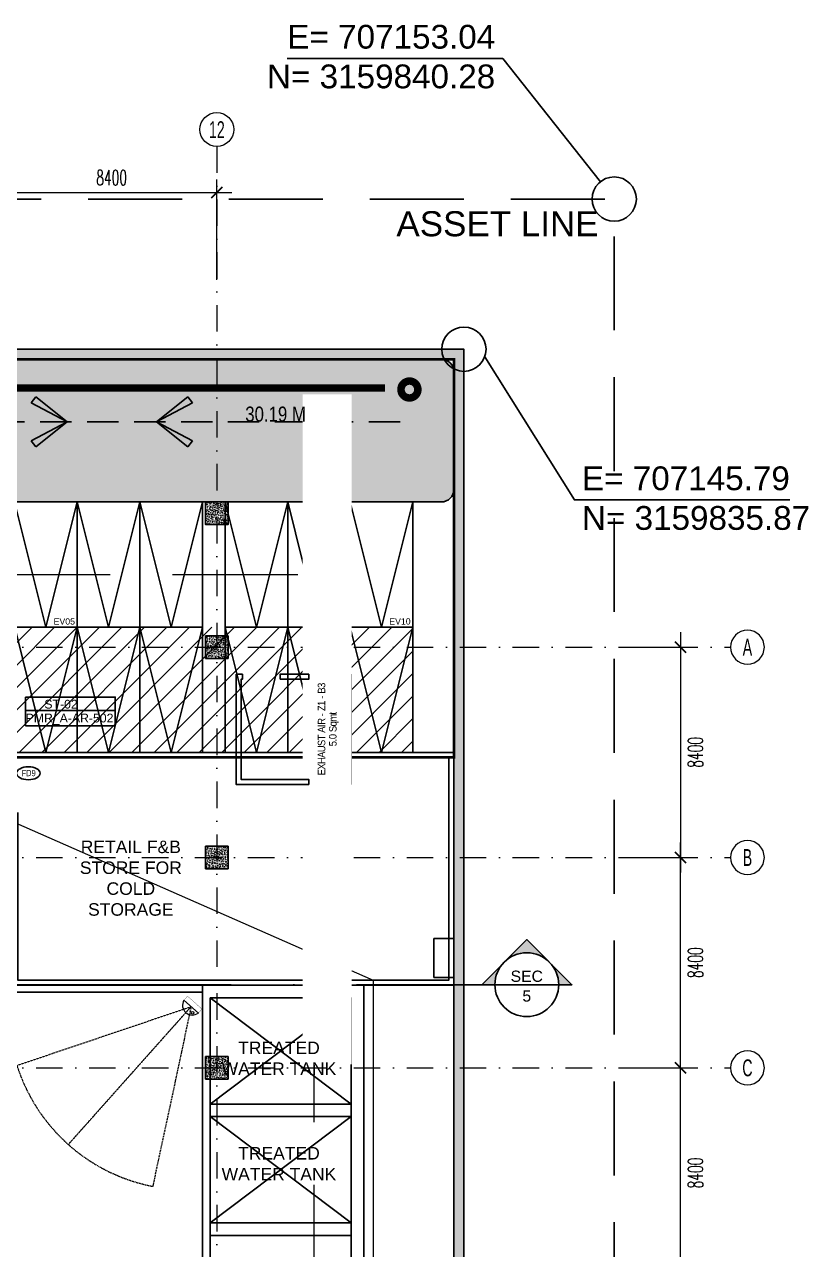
# Model space of a CAD drawing. Header units: millimetres. Extents: x 2509692 to 6766201, y 361130 to 898117.
# Drawn here: x 2620431 to 2651731, y 838738 to 887663 of the extents above; entities that cross this region are included whole.
import ezdxf
from ezdxf.enums import TextEntityAlignment as Align

# ---------------------------------------------------------------- set-up
doc = ezdxf.new("R2010")
doc.units = ezdxf.units.MM
doc.header["$LTSCALE"] = 100
for name, pattern in [('( Hidden )', [0.375, 0.25, -0.125]), ('001-S-DLA-ULT_BLK-FDN-01$0$DASHED2', [0.375, 0.25, -0.125]), ('01.MAIN DRAWING_NW$0$(X-REF)S12-200-HIDDEN', [0.375, 0.25, -0.125]), ('01.NW_MACHINES$0$DASHED', [0.75, 0.5, -0.25]), ('AUDIT_I_191030115539-19', [0]), ('DASHDOT', [1, 0.5, -0.25, 0, -0.25]), ('DD Cargo Road$0$X-DIAL-Phase 3A-Master Airfield Layout_South & ECT$0$DASHDOT2', [12.7, 6.35, -3.175, 0, -3.175]), ('HIDDEN', [0.375, 0.25, -0.125]), ('PAMIR A_GROUND FLOOR GRID$0$( Dashed )', [0.75, 0.5, -0.25]), ('PAMIR A_GROUND FLOOR GRID$0$ACAD_ISO05W100', [33, 24, -3, 0, -3, 0, -3]), ('PAMIR A_GROUND FLOOR GRID$0$CMP LANDSUBDIVISION$0$ACAD_ISO12W100', [21, 12, -3, 0, -3, 0, -3]), ('PAMIR A_GROUND FLOOR GRID$0$CMP LANDSUBDIVISION$0$DASHED2', [0.375, 0.25, -0.125]), ('PAMIR A_GROUND FLOOR GRID$0$DGN Style 4', [21.138408, 10.562602, -5.281301, 0.013203, -5.281301])]:
    doc.linetypes.add(name, pattern=pattern)
doc.layers.get('0').update_dxf_attribs({"color": 8})
doc.layers.get('Defpoints').update_dxf_attribs({"color": 8})
for name, color, linetype in [('4 wheeler jockey', 8, 'Continuous'), ('A-DRIVEWAY ARROWS', 8, 'AUDIT_I_191030115539-19'), ('A_COORDINATE POINTS', 8, 'Continuous'), ('A_Cross Reference', 8, 'Continuous'), ('A_CUTOUT', 8, 'Continuous'), ('A_EV', 8, 'AUDIT_I_191030115539-19'), ('A_RCC', 8, 'Continuous'), ('A_STAIRCASE DIM', 8, 'Continuous'), ('A_TEXT', 8, 'Continuous'), ('A_Travel length', 8, 'Continuous'), ('A_wall', 8, 'Continuous'), ('CAR', 8, 'Continuous'), ('D-TEXT', 8, 'Continuous'), ('DRIVEWAY', 8, 'HIDDEN'), ('DW-NO', 8, 'Continuous'), ('EV PARKING', 8, 'Continuous'), ('GLASS EDGE', 8, 'Continuous'), ('PAMIR A_GROUND FLOOR GRID$0$CMP LANDSUBDIVISION$0$MP-PROP-ASSET LINE', 8, 'PAMIR A_GROUND FLOOR GRID$0$CMP LANDSUBDIVISION$0$ACAD_ISO12W100'), ('PAMIR A_GROUND FLOOR GRID$0$Columns 8.4 x 8.4 MT. GRID', 8, 'Continuous'), ('SECTION LINES', 8, 'Continuous')]:
    doc.layers.add(name, color=color, linetype=linetype)
for name, color, linetype, lineweight in [('A-WALL', 8, 'Continuous', 30), ('AC-ZONING LINE', 8, 'Continuous', 15), ('CAMERA', 5, 'Continuous', 20), ('CAMERA RANGE', 2, '01.MAIN DRAWING_NW$0$(X-REF)S12-200-HIDDEN', 20), ('HACTH', 8, 'Continuous', 5), ('PAMIR A_GROUND FLOOR GRID$0$A_GRID 8.4 x 8.4 MT.', 8, 'PAMIR A_GROUND FLOOR GRID$0$DGN Style 4', 0), ('PAMIR A_GROUND FLOOR GRID$0$A_GRID DIMENSIONS', 8, 'Continuous', 0), ('PAMIR A_GROUND FLOOR GRID$0$A_GRID NUMBERING', 8, 'Continuous', 0), ('PAMIR A_GROUND FLOOR GRID$0$CMP LANDSUBDIVISION$0$MP-BASEMENT LIN', 8, 'PAMIR A_GROUND FLOOR GRID$0$ACAD_ISO05W100', 20)]:
    doc.layers.add(name, color=color, linetype=linetype, lineweight=lineweight)
doc.styles.add('300', font='GOTHIC.TTF', dxfattribs={"width": 0.8, "height": 600})
doc.styles.add('ARIAL', font='arial.ttf')
doc.styles.add('DIM_200', font='swissc.ttf', dxfattribs={"height": 400})
doc.styles.add('PAMIR A_GROUND FLOOR GRID$0$ASSET_03_GRID$0$F6', font='arial.ttf', dxfattribs={"width": 0.6})
doc.styles.add('PAMIR A_GROUND FLOOR GRID$0$ASSET_03_GRID$0$MISC', font='romans.shx', dxfattribs={"width": 0.6})
doc.styles.add('SIMPLEX', font='')
doc.styles.get("Standard").update_dxf_attribs({"font": 'arial.ttf'})
doc.styles.get('SIMPLEX').set_extended_font_data('Humanst521 BT')
doc.dimstyles.new('PAMIR A_GROUND FLOOR GRID$0$ASSET_03_GRID$0$TPCL-DIM-300', dxfattribs={"dimscale": 300, "dimtxt": 2.25, "dimasz": 1.5, "dimexe": 1.75, "dimexo": 1, "dimgap": 1, "dimtad": 2, "dimdec": 0, "dimzin": 0, "dimdsep": 46, "dimtxsty": 'PAMIR A_GROUND FLOOR GRID$0$ASSET_03_GRID$0$MISC', "dimblk": 'PAMIR A_GROUND FLOOR GRID$0$ASSET_03_GRID$0$_ArchTick', "dimcen": 1, "dimdle": 2, "dimclrd": 1, "dimclre": 1, "dimclrt": 7, "dimadec": 0, "dimazin": 0, "dimtfac": 1, "dimtdec": 0, "dimtofl": 0, "dimtmove": 0, "dimatfit": 3, "dimfxl": 1, "dimtolj": 1, "dimtzin": 0, "dimlwd": -1, "dimlwe": -1, "dimarcsym": 0})
pattern_1 = [(0, (-3035710.2255, -862793.3746), (0, 6.985), [5.08, -1.905]), (90, (-3035710.2255, -862793.3746), (-6.985, 4e-16), [5.08, -1.905])]

# ---------------------------------------------------------------- blocks, each defined once
blk = doc.blocks.new('ARROW')
at = {"layer": 'DRIVEWAY', "linetype": 'Continuous', "ltscale": 0.5}
h = blk.add_hatch(color=30, dxfattribs=at)
h.dxf.hatch_style = 1
h.paths.add_polyline_path([(0, 0), (-381, -720), (-500, -624)])
h = blk.add_hatch(color=30, dxfattribs=at)
h.dxf.hatch_style = 1
h.paths.add_polyline_path([(0, 0), (381, -720), (500, -624)])
at = {"layer": 'DRIVEWAY', "color": 30, "linetype": '001-S-DLA-ULT_BLK-FDN-01$0$DASHED2', "ltscale": 7500}
for points in [[(0, 0), (-500, -624), (-381, -720), (0, 0)], [(0, 0), (500, -624), (381, -720), (0, 0)]]:
    blk.add_lwpolyline(points, close=True, dxfattribs=at)
blk = doc.blocks.new('ghkhgk')
at = {"layer": 'A-DRIVEWAY ARROWS', "linetype": '( Hidden )', "lineweight": -2, "ltscale": 50}
blk.add_line((3635930, 1820468), (3559463, 1820468), dxfattribs=at)
at = {"layer": 'A-DRIVEWAY ARROWS', "linetype": '( Hidden )', "lineweight": -2, "ltscale": 2000}
for p, xscale, yscale, zscale, rotation in [((3622635, 1820468), -2, 2, 2, 270), ((3626200, 1820468), 2.000000000000016, 2.000000000000016, 2.000000000000016, 90)]:
    blk.add_blockref('ARROW', p, dxfattribs=dict(at, xscale=xscale, yscale=yscale, zscale=zscale, rotation=rotation))
blk = doc.blocks.new('qdfesw')
at = {"layer": '4 wheeler jockey', "linetype": 'ByBlock', "lineweight": -2, "ltscale": 0.5}
blk.add_lwpolyline([(2705606, 1306842), (2708106, 1306842), (2708106, 1311842), (2705606, 1311842)], close=True, dxfattribs=at)
blk.add_lwpolyline([(2705606, 1311842), (2706856, 1306842), (2708106, 1311842)], dxfattribs=at)
blk = doc.blocks.new('JOCKEY PARK')
at = {"layer": 'A_STAIRCASE DIM', "transparency": 33554687}
h = blk.add_hatch(dxfattribs=at)
h.set_pattern_fill('ANSI31', color=8, scale=200)
h.set_pattern_definition([(45, (1000500, -500), (-449.0128, 449.0128), [])])
h.paths.add_polyline_path([(3526745, 803042), (3531888, 803042), (3531888, 787065), (3526745, 787065)])
h.paths.add_polyline_path([(3526888, 786165), (3531888, 786165), (3531888, 776165), (3526888, 776165)])
h.paths.add_polyline_path([(3526888, 775165), (3531883, 775165), (3531883, 755865), (3526888, 755865)])
h.paths.add_polyline_path([(3526888, 741565), (3531888, 741565), (3531888, 730665), (3526888, 730665)])
h.paths.add_polyline_path([(3526888, 724765), (3531888, 724765), (3531888, 702965), (3526888, 702965)])
h.paths.add_polyline_path([(3526888, 697065), (3531888, 697065), (3531888, 692065), (3526888, 692065)])
h.paths.add_polyline_path([(3565488, 766765), (3570488, 766765), (3570488, 759265), (3565488, 759265)])
h.paths.add_polyline_path([(3594211, 766765), (3599211, 766765), (3599211, 759265), (3594211, 759265)])
h.paths.add_polyline_path([(3632688, 811365), (3637688, 811365), (3637688, 750865), (3632688, 750865)])
h.paths.add_polyline_path([(3603738, 707470), (3619638, 707470), (3619638, 702470), (3603738, 702470)])
h.paths.add_polyline_path([(3632688, 739065), (3637688, 739065), (3637688, 700465), (3632688, 700465)])
h.paths.add_polyline_path([(3578660, 799643), (3586160, 799643), (3586160, 794643), (3578660, 794643)])
h.paths.add_polyline_path([(3565260, 803043), (3570260, 803043), (3570260, 795543), (3565260, 795543)])
h.paths.add_polyline_path([(3615888, 820665), (3615888, 821075)])
h.paths.add_polyline_path([(3561860, 863093), (3577760, 863093), (3577760, 858093), (3561860, 858093)])
h.paths.add_polyline_path([(3589560, 863093), (3594560, 863093), (3594560, 858093), (3589560, 858093)])
h.paths.add_polyline_path([(3595460, 863093), (3602960, 863093), (3602960, 858093), (3595460, 858093)])
h.paths.add_polyline_path([(3620538, 863093), (3636438, 863093), (3636438, 858093), (3620538, 858093)])
at = {"layer": '4 wheeler jockey', "xscale": -1}
for p in [(6328644, -448748), (6331144, -448748), (6333644, -448748), (6337044, -448748), (6339544, -448748), (6342044, -448748)]:
    blk.add_blockref('qdfesw', p, dxfattribs=at)
blk = doc.blocks.new('*U20')
h = blk.add_hatch(color=256)
h.paths.add_polyline_path([(200, -200), (0, -400), (0, -283, 0.198912)])
h.paths.add_polyline_path([(400, 0), (200, -200, 0.414214), (200, 200)])
h.paths.add_polyline_path([(131, 269), (124, 254, 0.114349), (0, 283), (0, 400)])
h.paths.add_polyline_path([(200, 200, 0.082683), (124, 254), (131, 269)])
h = blk.add_hatch(color=256)
h.paths.add_polyline_path([(200, -200), (0, -400), (0, -283, 0.198912)])
h.paths.add_polyline_path([(400, 0), (200, -200, 0.414214), (200, 200)])
h.paths.add_polyline_path([(131, 269), (124, 254, 0.114349), (0, 283), (0, 400)])
h.paths.add_polyline_path([(200, 200, 0.082683), (124, 254), (131, 269)])
blk.add_line((0, -283), (0, 283))
blk.add_lwpolyline([(0, -283), (0, -400), (400, 0), (0, 400), (0, 283)])
blk.add_circle((0, 0), 283)
for tag, p in [('TAGNUMBER', (-100, 0)), ('ELE', (75, 0))]:
    blk.add_attdef(tag, text='', height=100, rotation=270).set_placement(p, align=Align.MIDDLE_CENTER)
blk = doc.blocks.new('A$C7f0d5cc6')
at = {"layer": 'SECTION LINES', "linetype": 'DASHDOT', "ltscale": 100}
blk.add_line((118839, -31378), (5450, -31378), dxfattribs=at)
at = {"layer": 'SECTION LINES', "linetype": '( Hidden )'}
ref = blk.add_blockref('*U20', (120639, -31378), dxfattribs=dict(at, xscale=-4.5, yscale=4.5, zscale=4.5, rotation=270))
ref.add_attrib('TAGNUMBER', '5', dxfattribs={"layer": '0', "height": 450}).set_placement((120639, -31828), align=Align.MIDDLE_CENTER)
ref.add_attrib('ELE', 'SEC', dxfattribs={"layer": '0', "height": 450}).set_placement((120639, -31041), align=Align.MIDDLE_CENTER)
blk = doc.blocks.new('BASEMENT LINE COORDINATE')
at = {"layer": 'A_COORDINATE POINTS'}
for points in [[(117583, 6692), (113680, 11617), (105079, 11617)], [(112961, -301), (116540, -6018), (125140, -6018)]]:
    blk.add_lwpolyline(points, dxfattribs=at)
for centre in [(118131, 6000), (112131, 0)]:
    blk.add_circle(centre, 883, dxfattribs=at)
at = {"layer": 'A_COORDINATE POINTS', "char_height": 950}
for s, insert, attachment_point in [('E= 707153.04\\PN= 3159840.28', (113379, 12956), 3), ('E= 707145.79\\PN= 3159835.87', (116841, -4679), 1)]:
    blk.add_mtext_dynamic_manual_height_columns(s, width=3080258.81, gutter_width=3717, heights=[0], dxfattribs=dict(at, insert=insert, attachment_point=attachment_point))
blk = doc.blocks.new('STAIRCASE TAG ATTRIBUTE')
at = {"layer": 'A_Cross Reference'}
blk.add_line((5351252, 576357), (5354829, 576357), dxfattribs=at)
blk.add_lwpolyline([(5351252, 576891), (5354829, 576891), (5354829, 575746), (5351252, 575746)], close=True, dxfattribs=at)
at = {"layer": 'A_wall'}
for tag, p in [('ST-', (5352379, 576432)), ('PMR_A-AR-', (5351308, 575878))]:
    blk.add_attdef(tag, p, '', height=350, dxfattribs=at)
blk = doc.blocks.new('staicases')
at = {"layer": 'A_wall'}
ref = blk.add_blockref('STAIRCASE TAG ATTRIBUTE', (344792, 197), dxfattribs=at)
ref.add_attrib('PMR_A-AR-', 'PMR_A-AR-502', (5696044, 576075), dxfattribs={"height": 350})
ref.add_attrib('ST-', 'ST-02', (5696791, 576629), dxfattribs={"height": 350})
blk = doc.blocks.new('PAMIR A_GROUND FLOOR GRID$0$ASSET LINE')
at = {"layer": 'PAMIR A_GROUND FLOOR GRID$0$CMP LANDSUBDIVISION$0$MP-BASEMENT LIN', "color": 3, "linetype": 'PAMIR A_GROUND FLOOR GRID$0$( Dashed )', "ltscale": 100, "flags": 128}
for points in [[(5601412, 408058), (5601412, 591058), (5713543, 591058), (5713543, 408058)], [(5607412, 414058), (5607412, 582058), (5707543, 582058), (5707543, 414058)]]:
    blk.add_lwpolyline(points, close=True, dxfattribs=at)
at = {"layer": 'PAMIR A_GROUND FLOOR GRID$0$CMP LANDSUBDIVISION$0$MP-PROP-ASSET LINE', "linetype": 'PAMIR A_GROUND FLOOR GRID$0$CMP LANDSUBDIVISION$0$DASHED2', "ltscale": 150, "flags": 128}
blk.add_lwpolyline([(5595412, 402058), (5595412, 597058), (5719543, 597058), (5719543, 402058)], close=True, dxfattribs=at)
blk = doc.blocks.new('PAMIR A_GROUND FLOOR GRID$0$ASSET_03_GRID$0$_ArchTick')
at = {"color": 0, "linetype": 'ByBlock', "const_width": 0.15}
blk.add_lwpolyline([(-0.5, -0.5), (0.5, 0.5)], dxfattribs=at)
blk = doc.blocks.new('*D59')
at = {"layer": 'Defpoints', "color": 0, "linetype": 'Continuous', "ltscale": 1500000.0, "transparency": 16777216}
for p in [(2628110, 880951), (2619710, 877641), (2628110, 877164)]:
    blk.add_point(p, dxfattribs=at)
at = {"layer": 'PAMIR A_GROUND FLOOR GRID$0$A_GRID DIMENSIONS', "color": 9, "linetype": 'Continuous', "ltscale": 1500000.0, "transparency": 16777216}
for p, q in [((2619710, 877941), (2619710, 881476)), ((2628110, 877464), (2628110, 881476)), ((2619110, 880951), (2628710, 880951))]:
    blk.add_line(p, q, dxfattribs=at)
at = {"layer": 'PAMIR A_GROUND FLOOR GRID$0$A_GRID DIMENSIONS', "color": 9, "linetype": 'Continuous', "ltscale": 1500000.0, "transparency": 16777216, "xscale": 450, "yscale": 450, "zscale": 450, "rotation": 180}
blk.add_blockref('PAMIR A_GROUND FLOOR GRID$0$ASSET_03_GRID$0$_ArchTick', (2619710, 880951), dxfattribs=at)
at = {"layer": 'PAMIR A_GROUND FLOOR GRID$0$A_GRID DIMENSIONS', "color": 9, "linetype": 'Continuous', "ltscale": 1500000.0, "transparency": 16777216, "xscale": 450, "yscale": 450, "zscale": 450}
blk.add_blockref('PAMIR A_GROUND FLOOR GRID$0$ASSET_03_GRID$0$_ArchTick', (2628110, 880951), dxfattribs=at)
at = {"layer": 'PAMIR A_GROUND FLOOR GRID$0$A_GRID DIMENSIONS', "color": 7, "linetype": 'Continuous', "ltscale": 1500000.0, "transparency": 16777216, "insert": (2623910, 881551), "char_height": 600, "attachment_point": 5, "style": 'PAMIR A_GROUND FLOOR GRID$0$ASSET_03_GRID$0$MISC'}
blk.add_mtext('\\A1;8400', dxfattribs=at)
blk = doc.blocks.new('PAMIR A_GROUND FLOOR GRID$0$ASSET_03_GRID$0$A')
blk.add_circle((0, 0), 4)
at = {"style": 'PAMIR A_GROUND FLOOR GRID$0$ASSET_03_GRID$0$F6', "width": 0.6}
blk.add_attdef('GRTAG', text='', height=4, dxfattribs=at).set_placement((0, 0), align=Align.MIDDLE)
blk = doc.blocks.new('*D75')
at = {"layer": 'Defpoints', "color": 0, "linetype": 'Continuous', "ltscale": 1500000.0, "transparency": 16777216}
for p in [(2644484, 862793), (2644484, 854393), (2646619, 854393)]:
    blk.add_point(p, dxfattribs=at)
at = {"layer": 'PAMIR A_GROUND FLOOR GRID$0$A_GRID DIMENSIONS', "color": 9, "linetype": 'Continuous', "ltscale": 1500000.0, "transparency": 16777216}
for p, q in [((2646619, 863393), (2646619, 853793)), ((2644784, 862793), (2647144, 862793)), ((2644784, 854393), (2647144, 854393))]:
    blk.add_line(p, q, dxfattribs=at)
at = {"layer": 'PAMIR A_GROUND FLOOR GRID$0$A_GRID DIMENSIONS', "color": 9, "linetype": 'Continuous', "ltscale": 1500000.0, "transparency": 16777216, "xscale": 450, "yscale": 450, "zscale": 450}
for p, rotation in [((2646619, 862793), 90), ((2646619, 854393), 270)]:
    blk.add_blockref('PAMIR A_GROUND FLOOR GRID$0$ASSET_03_GRID$0$_ArchTick', p, dxfattribs=dict(at, rotation=rotation))
at = {"layer": 'PAMIR A_GROUND FLOOR GRID$0$A_GRID DIMENSIONS', "color": 7, "linetype": 'Continuous', "ltscale": 1500000.0, "transparency": 16777216, "insert": (2647219, 858593), "char_height": 600, "attachment_point": 5, "rotation": 90, "style": 'PAMIR A_GROUND FLOOR GRID$0$ASSET_03_GRID$0$MISC'}
blk.add_mtext('\\A1;8400', dxfattribs=at)
blk = doc.blocks.new('*D90')
at = {"layer": 'Defpoints', "color": 0, "linetype": 'Continuous', "ltscale": 1500000.0, "transparency": 16777216}
for p in [(2644484, 854393), (2646619, 854393), (2644484, 845993)]:
    blk.add_point(p, dxfattribs=at)
at = {"layer": 'PAMIR A_GROUND FLOOR GRID$0$A_GRID DIMENSIONS', "color": 9, "linetype": 'Continuous', "ltscale": 1500000.0, "transparency": 16777216}
for p, q in [((2646619, 845393), (2646619, 854993)), ((2644784, 854393), (2647144, 854393)), ((2644784, 845993), (2647144, 845993))]:
    blk.add_line(p, q, dxfattribs=at)
at = {"layer": 'PAMIR A_GROUND FLOOR GRID$0$A_GRID DIMENSIONS', "color": 9, "linetype": 'Continuous', "ltscale": 1500000.0, "transparency": 16777216, "xscale": 450, "yscale": 450, "zscale": 450}
for p, rotation in [((2646619, 854393), 90), ((2646619, 845993), 270)]:
    blk.add_blockref('PAMIR A_GROUND FLOOR GRID$0$ASSET_03_GRID$0$_ArchTick', p, dxfattribs=dict(at, rotation=rotation))
at = {"layer": 'PAMIR A_GROUND FLOOR GRID$0$A_GRID DIMENSIONS', "color": 7, "linetype": 'Continuous', "ltscale": 1500000.0, "transparency": 16777216, "insert": (2647219, 850193), "char_height": 600, "attachment_point": 5, "rotation": 90, "style": 'PAMIR A_GROUND FLOOR GRID$0$ASSET_03_GRID$0$MISC'}
blk.add_mtext('\\A1;8400', dxfattribs=at)
blk = doc.blocks.new('*D93')
at = {"layer": 'Defpoints', "color": 0, "linetype": 'Continuous', "ltscale": 1500000.0, "transparency": 16777216}
for p in [(2644484, 845993), (2646619, 845993), (2644484, 837593)]:
    blk.add_point(p, dxfattribs=at)
at = {"layer": 'PAMIR A_GROUND FLOOR GRID$0$A_GRID DIMENSIONS', "color": 9, "linetype": 'Continuous', "ltscale": 1500000.0, "transparency": 16777216}
for p, q in [((2646619, 836993), (2646619, 846593)), ((2644784, 845993), (2647144, 845993)), ((2644784, 837593), (2647144, 837593))]:
    blk.add_line(p, q, dxfattribs=at)
at = {"layer": 'PAMIR A_GROUND FLOOR GRID$0$A_GRID DIMENSIONS', "color": 9, "linetype": 'Continuous', "ltscale": 1500000.0, "transparency": 16777216, "xscale": 450, "yscale": 450, "zscale": 450}
for p, rotation in [((2646619, 845993), 90), ((2646619, 837593), 270)]:
    blk.add_blockref('PAMIR A_GROUND FLOOR GRID$0$ASSET_03_GRID$0$_ArchTick', p, dxfattribs=dict(at, rotation=rotation))
at = {"layer": 'PAMIR A_GROUND FLOOR GRID$0$A_GRID DIMENSIONS', "color": 7, "linetype": 'Continuous', "ltscale": 1500000.0, "transparency": 16777216, "insert": (2647219, 841793), "char_height": 600, "attachment_point": 5, "rotation": 90, "style": 'PAMIR A_GROUND FLOOR GRID$0$ASSET_03_GRID$0$MISC'}
blk.add_mtext('\\A1;8400', dxfattribs=at)
blk = doc.blocks.new('PAMIR A_GROUND FLOOR GRID$0$gfhjd')
at = {"layer": 'PAMIR A_GROUND FLOOR GRID$0$Columns 8.4 x 8.4 MT. GRID', "transparency": 33554505}
h = blk.add_hatch(dxfattribs=at)
h.set_pattern_fill('AR-CONC', color=8, scale=0.5)
h.set_pattern_definition([(50, (2668641.195, 1117441.09), (91.092334, -7.969543), [9.525, -104.775]), (355, (2668641.2, 1117441.09), (-17.62171, 95.52842), [7.62, -83.82029]), (100.451445, (2668648.79, 1117440.43), (73.470624, 87.558876), [8.095004, -89.04512]), (46.1842, (2668641.2, 1117466.49), (135.53952, -21.02116), [14.2875, -157.1625]), (96.63556, (2668652.49, 1117464.74), (118.70207, 123.71306), [12.14251, -133.5678]), (351.18415, (2668641.2, 1117466.49), (118.70207, 123.71306), [11.42998, -125.72987]), (21, (2668653.895, 1117460.14), (75.807196, -51.1326), [9.525, -104.775]), (326, (2668653.9, 1117460.14), (30.901014, 92.09398), [7.62, -83.82]), (71.451445, (2668660.21, 1117455.88), (106.70821, 40.961384), [8.095004, -89.04497]), (37.5, (2668641.195, 1117441.09), (1.544302, 42.2775194), [0, -82.804, 0, -85.09, 0, -84.1375]), (7.5, (2668641.195, 1117441.09), (33.409831, 50.090287), [0, -48.514, 0, -80.899, 0, -32.0675]), (327.5, (2668612.874, 1117441.09), (67.795298, -2.864372), [0, -31.75, 0, -99.06, 0, -131.445]), (317.5, (2668600.174, 1117441.09), (74.06459, 12.713246), [0, -41.275, 0, -65.786, 0, -93.345])])
h.paths.add_polyline_path([(2555360, 1057637), (2556260, 1057637), (2556260, 1056737), (2555361, 1056737)])
at = {"layer": 'PAMIR A_GROUND FLOOR GRID$0$Columns 8.4 x 8.4 MT. GRID', "lineweight": 30}
blk.add_lwpolyline([(2555361, 1057637), (2556260, 1057637), (2556260, 1056737), (2555361, 1056737)], close=True, dxfattribs=at)
blk = doc.blocks.new('A$C8c9960d7')
at = {"layer": 'PAMIR A_GROUND FLOOR GRID$0$Columns 8.4 x 8.4 MT. GRID'}
for p in [(72300, -189044), (72300, -194394), (72300, -202794), (72300, -211194)]:
    blk.add_blockref('PAMIR A_GROUND FLOOR GRID$0$gfhjd', p, dxfattribs=at)
blk = doc.blocks.new('A$C3d7926b2')
for points in [[(-16138, -31898), (-10500, -36147)], [(-16138, -36147), (-10500, -31898)], [(-10500, -36647), (-16138, -40895)], [(-16138, -36647), (-10500, -40895)]]:
    blk.add_lwpolyline(points)
at = {"layer": 'A-WALL'}
for points in [[(-16438, -31396), (-10000, -31396), (-10000, -59804), (-20900, -59804), (-20900, -57075), (-15787, -57075), (-15787, -52675), (-20892, -52675), (-20873, -46367), (-16438, -46367)], [(-16138, -31898), (-10500, -31898), (-10500, -59304), (-20600, -59304), (-20600, -57575), (-15487, -57575), (-15487, -52375), (-20379, -52375), (-20361, -46667), (-16138, -46667)], [(-16138, -36647), (-10500, -36647), (-10500, -36147), (-16138, -36147)], [(-16138, -41395), (-10500, -41395), (-10500, -40895), (-16138, -40895)]]:
    blk.add_lwpolyline(points, close=True, dxfattribs=at)
at = {"layer": 'A_TEXT', "char_height": 500, "attachment_point": 9, "style": 'ARIAL'}
for insert in [(-10660, -34985, 0), (-10660, -39194, 0)]:
    blk.add_mtext_dynamic_manual_height_columns('\\pxqc;TREATED WATER TANK ', width=5452.52, gutter_width=500, heights=[2499], dxfattribs=dict(at, insert=insert))
blk = doc.blocks.new('A$Ccc3cb5a9')
blk.add_blockref('A$C3d7926b2', (2643976, 880693))
blk = doc.blocks.new('TAG_200')
at = {"layer": 'D-TEXT'}
blk.add_ellipse((-45, 350), major_axis=(-756, 0), ratio=0.550599, dxfattribs=at)
at = {"layer": 'D-TEXT', "style": 'DIM_200'}
blk.add_attdef('DW', text='', height=400, dxfattribs=at).set_placement((433, 366), align=Align.MIDDLE_CENTER)
blk = doc.blocks.new('SEG')
at = {"layer": 'DRIVEWAY', "linetype": 'Continuous'}
for p, q in [((3053461, 874293), (3137076, 874293)), ((3137576, 873793), (3137576, 869093)), ((3137076, 868593), (3110861, 868593))]:
    blk.add_line(p, q, dxfattribs=at)
for centre, start, end in [((3137076, 873793), 0, 90), ((3137076, 869093), 270, 0)]:
    blk.add_arc(centre, 500, start, end, dxfattribs=at)
blk = doc.blocks.new('A$C29A2079D')
at = {"layer": 'HACTH', "true_color": 0xf7f2ee, "transparency": 33554602}
h = blk.add_hatch(dxfattribs=at)
h.set_pattern_fill('ANGLE')
h.set_pattern_definition(pattern_1)
edge = h.paths.add_edge_path()
edge.add_line((74678, -8850), (75151, -8850))
edge.add_line((75151, -8850), (75151, 5800))
edge.add_line((75151, 5800), (101366, 5800))
edge.add_arc((101366, 6300), 500, 270, 360)
edge.add_line((101866, 6300), (101866, 11000))
edge.add_arc((101366, 11000), 500, 0, 90)
edge.add_line((101366, 11500), (17750, 11500))
edge.add_arc((17750, 11000), 500, 90, 180)
edge.add_line((17250, 11000), (17250, -8850))
edge.add_line((17250, -8850), (14228, -8850))
edge.add_arc((14228, -9350), 500, 89.9998, 180)
edge.add_line((13728, -9350), (13728, -15850))
edge.add_arc((14228, -15850), 500, 180, 270)
edge.add_line((14228, -16350), (17478, -16350))
edge.add_line((17478, -16350), (17478, -50929))
edge.add_line((17478, -50929), (7978, -50929))
edge.add_arc((7978, -50429), 500, 180, 270, ccw=False)
edge.add_line((7478, -50429), (7478, -42325))
edge.add_arc((6978, -42325), 500, 0, 90.0003)
edge.add_line((6978, -41825), (3586, -41825))
edge.add_arc((3586, -42325), 500, 90.0003, 180.0017)
edge.add_line((3086, -42325), (3086, -59251))
edge.add_line((3086, -59251), (1175, -59251))
edge.add_arc((1175, -59751), 500, 90.0125, 179.9888)
edge.add_line((675, -59751), (667, -103029))
edge.add_spline(control_points=[(667, -103029), (702, -103334), (770, -103917), (1633, -104788), (2901, -104986), (3058, -105753), (3088, -105901)], knot_values=[0, 0, 0, 0, 894.923904, 1708.274926, 3539.028112, 3976.033279, 3976.033279, 3976.033279, 3976.033279], degree=3, periodic=0)
edge.add_line((3088, -105901), (3084, -120205))
edge.add_spline(control_points=[(3084, -119850), (3085, -120025), (3090, -120889), (1674, -121331), (753, -122299), (701, -122943), (677, -123229)], knot_values=[0, 0, 0, 0, 503.03039, 2487.793322, 3539.319114, 4374.600504, 4374.600504, 4374.600504, 4374.600504], degree=3, periodic=0)
edge.add_line((677, -123229), (677, -170200))
edge.add_arc((1177, -170200), 500, 180, 270)
edge.add_line((1177, -170700), (7478, -170700))
edge.add_line((7478, -170700), (90978, -170700))
edge.add_arc((90978, -170200), 500, 270, 360.0004)
edge.add_line((91478, -170200), (91477, -121044))
edge.add_line((91477, -121044), (84677, -121044))
edge.add_line((84677, -121044), (84677, -137450))
edge.add_line((84677, -137450), (74678, -137450))
edge.add_line((74678, -137450), (74678, -111850))
edge.add_arc((75178, -111850), 500, 90, 180, ccw=False)
edge.add_line((75178, -111350), (91478, -111350))
edge.add_line((91478, -111350), (91477, -50850))
edge.add_line((91477, -50850), (75178, -50850))
edge.add_arc((75178, -50350), 500, 180, 270, ccw=False)
edge.add_line((74678, -50350), (74678, -8850))
h.paths.add_polyline_path([(24751, -22800, -0.414213), (25251, -22300), (67150, -22300, -0.414214), (67650, -22800), (67650, -50850), (24751, -50850)], flags=16)
h.paths.add_polyline_path([(16978, -58350, -0.414214), (17478, -58850), (17478, -103350, -0.414213), (16978, -103850), (7978, -103850, -0.414214), (7478, -103350), (7478, -58850, -0.414214), (7978, -58350)], flags=16)
h.paths.add_polyline_path([(24550, -57648), (67378, -57648, -0.414214), (67878, -58148), (67878, -67650), (51077, -67650), (51077, -95450), (41077, -95450), (41077, -67650), (24050, -67650), (24050, -58148, -0.414213)], flags=16)
h.paths.add_polyline_path([(24278, -75150), (34278, -75150), (34278, -100850), (57877, -100850), (57877, -75150), (67878, -75150), (67878, -103850, -0.414214), (65878, -105850), (26278, -105850, -0.414214), (24278, -103850)], flags=16)
h.paths.add_polyline_path([(24751, -17250), (24751, -16350), (25178, -16350), (25178, -8850), (24751, -8850), (24751, 5800), (67650, 5800), (67650, -17250)], flags=16)
h.paths.add_polyline_path([(74677, -58850, -0.414214), (75177, -58350), (84677, -58350), (84678, -103850), (75177, -103850, -0.414214), (74677, -103350)], flags=16)
h.paths.add_polyline_path([(17477, -111850), (17477, -164729, -0.414214), (16977, -165229), (7977, -165229, -0.414214), (7477, -164729), (7477, -111350), (16977, -111350, -0.414214)], flags=16)
h.paths.add_polyline_path([(67878, -111350), (67878, -119829), (67650, -119829), (67650, -139400, -0.414214), (67150, -139900), (25251, -139900, -0.414214), (24751, -139400), (24751, -111350)], flags=16)
h.paths.add_polyline_path([(84450, -144950), (84450, -164323, -0.414213), (83950, -164823), (67528, -164823), (67528, -164550), (41474, -164550), (41474, -164979), (24627, -164979), (24628, -153350), (25178, -153350), (25178, -145850), (24751, -145850), (24751, -144950)], flags=16)
at = {"layer": 'DRIVEWAY'}
blk.add_blockref('SEG', (-3035711, -862793), dxfattribs=at)
blk = doc.blocks.new('car 2500x500')
at = {"layer": 'CAR', "color": 0, "ltscale": 0.5}
blk.add_lwpolyline([(0, 0), (2500, 0), (2500, 5000), (0, 5000)], close=True, dxfattribs=at)
blk.add_lwpolyline([(0, 5000), (1250, 0), (2500, 5000)], dxfattribs=at)
blk = doc.blocks.new('A$C327A4368')
at = {"layer": 'CAR', "color": 156, "true_color": 0x003b75}
for p in [(75927, 76400), (78427, 76400), (80927, 76400), (84327, 76400), (86827, 76400), (89327, 76400)]:
    blk.add_blockref('car 2500x500', p, dxfattribs=at)
at = {"layer": 'A_EV', "ltscale": 0.5, "char_height": 250, "width": 2734, "attachment_point": 1, "style": 'SIMPLEX'}
for s, insert in [('{\\fArial|b0|i0|c0|p34;EV05}', (77482, 76755)), ('{\\fArial|b0|i0|c0|p34;EV10}', (90882, 76755))]:
    blk.add_mtext(s, dxfattribs=dict(at, insert=insert))
blk = doc.blocks.new('A$C72A00BA6')
at = {"layer": 'HACTH', "true_color": 0xf7f2ee, "transparency": 33554602}
h = blk.add_hatch(dxfattribs=at)
h.set_pattern_fill('ANGLE')
h.set_pattern_definition(pattern_1)
edge = h.paths.add_edge_path()
edge.add_line((74678, -8850), (75151, -8850))
edge.add_line((75151, -8850), (75151, 5800))
edge.add_line((75151, 5800), (101366, 5800))
edge.add_arc((101366, 6300), 500, 270, 360)
edge.add_line((101866, 6300), (101866, 11000))
edge.add_arc((101366, 11000), 500, 0, 90)
edge.add_line((101366, 11500), (17750, 11500))
edge.add_arc((17750, 11000), 500, 90, 180)
edge.add_line((17250, 11000), (17250, -8850))
edge.add_line((17250, -8850), (14228, -8850))
edge.add_arc((14228, -9350), 500, 89.9998, 180)
edge.add_line((13728, -9350), (13728, -15850))
edge.add_arc((14228, -15850), 500, 180, 270)
edge.add_line((14228, -16350), (17478, -16350))
edge.add_line((17478, -16350), (17478, -50929))
edge.add_line((17478, -50929), (7978, -50929))
edge.add_arc((7978, -50429), 500, 180, 270, ccw=False)
edge.add_line((7478, -50429), (7478, -42325))
edge.add_arc((6978, -42325), 500, 0, 90.0003)
edge.add_line((6978, -41825), (3586, -41825))
edge.add_arc((3586, -42325), 500, 90.0003, 180.0017)
edge.add_line((3086, -42325), (3086, -59251))
edge.add_line((3086, -59251), (1175, -59251))
edge.add_arc((1175, -59751), 500, 90.0125, 179.9888)
edge.add_line((675, -59751), (667, -103029))
edge.add_spline(control_points=[(667, -103029), (702, -103334), (770, -103917), (1633, -104788), (2901, -104986), (3058, -105753), (3088, -105901)], knot_values=[0, 0, 0, 0, 894.923904, 1708.274926, 3539.028112, 3976.033279, 3976.033279, 3976.033279, 3976.033279], degree=3, periodic=0)
edge.add_line((3088, -105901), (3084, -120205))
edge.add_spline(control_points=[(3084, -119850), (3085, -120025), (3090, -120889), (1674, -121331), (753, -122299), (701, -122943), (677, -123229)], knot_values=[0, 0, 0, 0, 503.03039, 2487.793322, 3539.319114, 4374.600504, 4374.600504, 4374.600504, 4374.600504], degree=3, periodic=0)
edge.add_line((677, -123229), (677, -170200))
edge.add_arc((1177, -170200), 500, 180, 270)
edge.add_line((1177, -170700), (7478, -170700))
edge.add_line((7478, -170700), (90978, -170700))
edge.add_arc((90978, -170200), 500, 270, 360.0004)
edge.add_line((91478, -170200), (91477, -121044))
edge.add_line((91477, -121044), (84677, -121044))
edge.add_line((84677, -121044), (84677, -137450))
edge.add_line((84677, -137450), (74678, -137450))
edge.add_line((74678, -137450), (74678, -111850))
edge.add_arc((75178, -111850), 500, 90, 180, ccw=False)
edge.add_line((75178, -111350), (91478, -111350))
edge.add_line((91478, -111350), (91477, -50850))
edge.add_line((91477, -50850), (75178, -50850))
edge.add_arc((75178, -50350), 500, 180, 270, ccw=False)
edge.add_line((74678, -50350), (74678, -8850))
h.paths.add_polyline_path([(24751, -22800, -0.414213), (25251, -22300), (67150, -22300, -0.414214), (67650, -22800), (67650, -50850), (24751, -50850)], flags=16)
h.paths.add_polyline_path([(16978, -58350, -0.414214), (17478, -58850), (17478, -103350, -0.414213), (16978, -103850), (7978, -103850, -0.414214), (7478, -103350), (7478, -58850, -0.414214), (7978, -58350)], flags=16)
h.paths.add_polyline_path([(24550, -57648), (67378, -57648, -0.414214), (67878, -58148), (67878, -67650), (51077, -67650), (51077, -95450), (41077, -95450), (41077, -67650), (24050, -67650), (24050, -58148, -0.414213)], flags=16)
h.paths.add_polyline_path([(24278, -75150), (34278, -75150), (34278, -100850), (57877, -100850), (57877, -75150), (67878, -75150), (67878, -103850, -0.414214), (65878, -105850), (26278, -105850, -0.414214), (24278, -103850)], flags=16)
h.paths.add_polyline_path([(24751, -17250), (24751, -16350), (25178, -16350), (25178, -8850), (24751, -8850), (24751, 5800), (67650, 5800), (67650, -17250)], flags=16)
h.paths.add_polyline_path([(74677, -58850, -0.414214), (75177, -58350), (84677, -58350), (84678, -103850), (75177, -103850, -0.414214), (74677, -103350)], flags=16)
h.paths.add_polyline_path([(17477, -111850), (17477, -164729, -0.414214), (16977, -165229), (7977, -165229, -0.414214), (7477, -164729), (7477, -111350), (16977, -111350, -0.414214)], flags=16)
h.paths.add_polyline_path([(67878, -111350), (67878, -119829), (67650, -119829), (67650, -139400, -0.414214), (67150, -139900), (25251, -139900, -0.414214), (24751, -139400), (24751, -111350)], flags=16)
h.paths.add_polyline_path([(84450, -144950), (84450, -164323, -0.414213), (83950, -164823), (67528, -164823), (67528, -164550), (41474, -164550), (41474, -164979), (24627, -164979), (24628, -153350), (25178, -153350), (25178, -145850), (24751, -145850), (24751, -144950)], flags=16)
at = {"layer": 'DRIVEWAY'}
blk.add_blockref('SEG', (-3035711, -862793), dxfattribs=at)
blk = doc.blocks.new('CUTOUTS CEILING')
at = {"layer": 'A_CUTOUT'}
for p, q in [((2403276, 861513), (2401976, 857513)), ((2401976, 861513), (2403276, 857513))]:
    blk.add_line(p, q, dxfattribs=at)
for points in [[(2403476, 857313), (2403476, 861713), (2401776, 861713), (2401776, 857313)], [(2406776, 851158), (2406776, 849608), (2407576, 849608), (2407576, 851158)]]:
    blk.add_lwpolyline(points, close=True, dxfattribs=at)
at = {"layer": 'A_CUTOUT', "const_width": 25}
blk.add_lwpolyline([(2403276, 857513), (2403276, 861513), (2401976, 861513), (2401976, 857513)], close=True, dxfattribs=at)
at = {"layer": 'A_CUTOUT', "transparency": 33554687, "insert": (2403430, 846289, -2), "char_height": 300, "width": 26453.17, "attachment_point": 7, "rotation": 90, "line_spacing_factor": 0.9, "style": 'ARIAL', "bg_fill": 2}
blk.add_mtext('{\\T0.9;   \\P\\pxqc;\\W0.9;EXHAUST AIR - Z1 - B3\\P5.0 Sqmt\\P\\pq*;\\W1; }', dxfattribs=at)
blk = doc.blocks.new('FAN ROOMS')
at = {"layer": 'A-WALL'}
for points in [[(2398876, 861713), (2399132, 861713), (2399132, 861513), (2399076, 861513), (2399076, 857513), (2401776, 857513), (2401776, 857313), (2398876, 857313)], [(2400632, 861513), (2400632, 861713), (2401776, 861713), (2401776, 861513)]]:
    blk.add_lwpolyline(points, close=True, dxfattribs=at)
blk = doc.blocks.new('dome')
at = {"layer": 'CAMERA'}
blk.add_line((1286, 2299), (1286, -2299), dxfattribs=at)
blk.add_line((1286, 2299), (1286, -2299), dxfattribs=at)
at = {"layer": 'CAMERA', "const_width": 61.2}
blk.add_lwpolyline([(0, 2299), (1286, 2299), (1286, -2299), (0, -2299)], close=True, dxfattribs=at)
blk.add_lwpolyline([(0, 2299), (1286, 2299), (1286, -2299), (0, -2299)], close=True, dxfattribs=at)
at = {"layer": 'CAMERA', "ltscale": 100, "const_width": 61.2}
blk.add_lwpolyline([(1286, 2299, -0.8268059), (1286, -2299)], format="xyb", dxfattribs=at)
at = {"layer": 'CAMERA'}
blk.add_circle((2174, 1239), 308, dxfattribs=at)
blk.add_circle((2174, 1239), 308, dxfattribs=at)
blk.add_arc((846, 0), 2341, 280.83171, 79.16829, dxfattribs=at)
blk.add_arc((846, 0), 2341, 280.83171, 79.16829, dxfattribs=at)
at = {"layer": 'CAMERA RANGE'}
blk.add_line((1281, -3), (45184, -3), dxfattribs=at)
at = {"layer": 'CAMERA RANGE', "linetype": '01.NW_MACHINES$0$DASHED', "ltscale": 5}
blk.add_lwpolyline([(1281, -3), (39261, 21604, -0.274115), (39261, -21610)], format="xyb", close=True, dxfattribs=at)
blk = doc.blocks.new('PAMIR A_GROUND FLOOR GRID')
at = {"layer": 'PAMIR A_GROUND FLOOR GRID$0$A_GRID 8.4 x 8.4 MT.'}
for p, q in [((2628110.2, 882793.4), (2628110.2, 680593.4)), ((2515201.8, 862793.4), (2648618.7, 862793.4)), ((2515201.8, 854393.4), (2648618.7, 854393.4)), ((2515201.8, 845993.4), (2648618.7, 845993.4))]:
    blk.add_line(p, q, dxfattribs=at)
at = {"layer": 'PAMIR A_GROUND FLOOR GRID$0$A_GRID NUMBERING', "xscale": 168.749999999924, "yscale": 168.749999999924, "zscale": 168.749999999924}
blk.add_blockref('PAMIR A_GROUND FLOOR GRID$0$ASSET_03_GRID$0$A', (2628110.2, 883468.4), dxfattribs=at).add_auto_attribs({'GRTAG': '12'})
at = {"layer": 'PAMIR A_GROUND FLOOR GRID$0$A_GRID NUMBERING'}
ref = blk.add_blockref('PAMIR A_GROUND FLOOR GRID$0$ASSET_03_GRID$0$A', (2649293.7, 862793.4), dxfattribs=dict(at, xscale=-168.749999999924, yscale=168.749999999924, zscale=168.749999999924))
ref.add_attrib('GRTAG', 'A', dxfattribs={"layer": '0', "height": 675, "style": 'PAMIR A_GROUND FLOOR GRID$0$ASSET_03_GRID$0$F6', "width": 0.6}).set_placement((2649293.7, 862793.4), align=Align.MIDDLE)
ref = blk.add_blockref('PAMIR A_GROUND FLOOR GRID$0$ASSET_03_GRID$0$A', (2649293.7, 854393.4), dxfattribs=dict(at, xscale=-168.749999999924, yscale=168.749999999924, zscale=168.749999999924))
ref.add_attrib('GRTAG', 'B', dxfattribs={"layer": '0', "height": 675, "style": 'PAMIR A_GROUND FLOOR GRID$0$ASSET_03_GRID$0$F6', "width": 0.6}).set_placement((2649293.7, 854393.4), align=Align.MIDDLE)
ref = blk.add_blockref('PAMIR A_GROUND FLOOR GRID$0$ASSET_03_GRID$0$A', (2649293.7, 845993.4), dxfattribs=dict(at, xscale=-168.749999999924, yscale=168.749999999924, zscale=168.749999999924))
ref.add_attrib('GRTAG', 'C', dxfattribs={"layer": '0', "height": 675, "style": 'PAMIR A_GROUND FLOOR GRID$0$ASSET_03_GRID$0$F6', "width": 0.6}).set_placement((2649293.7, 845993.4), align=Align.MIDDLE)
at = {"layer": 'PAMIR A_GROUND FLOOR GRID$0$A_GRID DIMENSIONS', "linetype": 'Continuous', "ltscale": 1500000.0}
dim = blk.add_linear_dim(base=(2628110.2, 880951.4), p1=(2619710.2, 877641.1), p2=(2628110.2, 877163.8), dimstyle='PAMIR A_GROUND FLOOR GRID$0$ASSET_03_GRID$0$TPCL-DIM-300', override={"dimtxt": 2, "dimclrd": 9, "dimclre": 9}, dxfattribs=at)
dim.commit()
dim.dimension.update_dxf_attribs({"geometry": '*D59', "text_midpoint": (2623910.2, 881551.4)})
for base, p1, p2, angle, picture, middle in [((2646618.6, 854393.4), (2644483.5, 862793.4), (2644483.5, 854393.4), 90, '*D75', (2647218.6, 858593.4)), ((2646618.6, 854393.4), (2644483.5, 845993.4), (2644483.5, 854393.4), 270, '*D90', (2647218.6, 850193.4)), ((2646618.6, 845993.4), (2644483.5, 837593.4), (2644483.5, 845993.4), 270, '*D93', (2647218.6, 841793.4))]:
    dim = blk.add_linear_dim(base=base, p1=p1, p2=p2, angle=angle, dimstyle='PAMIR A_GROUND FLOOR GRID$0$ASSET_03_GRID$0$TPCL-DIM-300', override={"dimtxt": 2, "dimclrd": 9, "dimclre": 9}, dxfattribs=at)
    dim.commit()
    dim.dimension.update_dxf_attribs({"geometry": picture, "text_midpoint": middle})
blk = doc.blocks.new('A$C5d815a77')
at = {"layer": 'PAMIR A_GROUND FLOOR GRID$0$A_GRID 8.4 x 8.4 MT.'}
blk.add_blockref('PAMIR A_GROUND FLOOR GRID', (0, 0), dxfattribs=at)

msp = doc.modelspace()

# ---------------------------------------------------------------- hatches: boundary and pattern name
at = {"transparency": 33554687}
h = msp.add_hatch(color=9, dxfattribs=at)
h.dxf.hatch_style = 1
h.paths.add_polyline_path([(2526244.6246, 874293.3746), (2637575.8264, 874293.3746), (2637575.8264, 692093.3746), (2526244.6246, 692093.3746)], flags=16)
h.paths.add_polyline_path([(2525844.6246, 874693.3746), (2637975.8264, 874693.3746), (2637975.8264, 691693.3746), (2525844.6246, 691693.3746)])

# ---------------------------------------------------------------- linework, layer by layer
at = {"layer": 'A-WALL'}
for points in [[(2619960.2256, 858393.3746), (2619960.2256, 858593.3746), (2637575.8264, 858593.3746), (2637575.8262, 849297.6743), (2619960.2254, 849297.6743), (2619960.2256, 856193.3746)], [(2620160.2256, 858393.3746), (2637375.8264, 858393.3746), (2637375.8264, 849497.6187), (2620160.2256, 849497.6187), (2620160.2256, 856193.3746)]]:
    msp.add_lwpolyline(points, dxfattribs=at)
msp.add_lwpolyline([(2627537.9455, 849015.3206), (2627537.9455, 849315.3206), (2616887.9218, 849312.8799), (2616887.9218, 849012.8799)], close=True, dxfattribs=at)
at = {"layer": 'A_RCC'}
for points in [[(2525844.6246, 874693.3746), (2637975.8264, 874693.3746), (2637975.8264, 691693.3746), (2525844.6246, 691693.3746)], [(2526244.6246, 874293.3746), (2637575.8264, 874293.3746), (2637575.8264, 692093.3746), (2526244.6246, 692093.3746)]]:
    msp.add_lwpolyline(points, close=True, dxfattribs=at)
at = {"layer": 'A_Travel length', "linetype": 'DD Cargo Road$0$X-DIAL-Phase 3A-Master Airfield Layout_South & ECT$0$DASHDOT2', "const_width": 300}
msp.add_lwpolyline([(2635461.3002, 873085.3718, 1), (2636136.3002, 873085.3718, 1)], format="xyb", close=True, dxfattribs=at)
msp.add_lwpolyline([(2634819.6465, 873145.1546), (2612423.7351, 873145.1546), (2612423.7351, 865342.1981)], dxfattribs=at)
at = {"layer": 'AC-ZONING LINE', "color": 30, "const_width": 100}
msp.add_lwpolyline([(2616585.4907, 826192.5586), (2616588.2944, 849296.3789), (2615388.3875, 849115.3222), (2615388.3183, 854843.3762), (2619960.5981, 854843.3762), (2619960.5981, 858393.3765), (2637576.1989, 858393.3762), (2637576.199, 874293.3762), (2618095.5443, 874293.3762), (2618095.5443, 874293.3762), (2618095.5443, 874293.3762), (2577710.4313, 874293.3762), (2577710.4312, 868593.3809), (2586560.5982, 868593.3809), (2586560.5982, 861777.9128), (2588759.5436, 861777.9128), (2588759.5436, 853943.3762), (2586701.9366, 853943.3762), (2586110.4535, 853943.3778), (2586110.742, 846241.1526), (2560272.8537, 846245.5998), (2560273.1415, 837675.5575)], dxfattribs=at)
at = {"layer": 'AC-ZONING LINE', "color": 2}
msp.add_lwpolyline([(2611993.9599, 865562.5799), (2611074.0538, 865562.5799), (2611310.5981, 859624.33), (2634353.0882, 849497.6203), (2634353.0882, 837593.3762)], dxfattribs=at)

# ---------------------------------------------------------------- block references
for name, p in [('A$C5d815a77', (0, 0)), ('A$C7f0d5cc6', (2519844.6246, 880693.3746)), ('A$C8c9960d7', (0, 0)), ('A$Ccc3cb5a9', (0, 0))]:
    msp.add_blockref(name, p)
at = {"layer": 'A-DRIVEWAY ARROWS'}
msp.add_blockref('ghkhgk', (-1000500, -948677.0998), dxfattribs=at)
at = {"layer": 'A-WALL'}
msp.add_blockref('JOCKEY PARK', (-1000500, 500), dxfattribs=at)
at = {"layer": 'A_COORDINATE POINTS'}
msp.add_blockref('BASEMENT LINE COORDINATE', (2525844.6246, 874693.3746), dxfattribs=at)
at = {"layer": 'A_wall'}
msp.add_blockref('staicases', (-3075567.3888, 283714.4666), dxfattribs=at)
at = {"layer": 'DRIVEWAY', "color": 2}
msp.add_blockref('A$C29A2079D', (2535710.5981, 862793.3762), dxfattribs=at)
at = {"layer": 'DW-NO'}
ref = msp.add_blockref('TAG_200', (2620557.1415, 857539.2208), dxfattribs=dict(at, xscale=-0.625, yscale=0.625, zscale=0.625))
ref.add_attrib('DW', 'FD9', dxfattribs={"layer": 'D-TEXT', "height": 250, "style": 'DIM_200'}).set_placement((2620595.4532, 857767.084), align=Align.MIDDLE_CENTER)
at = {"layer": 'EV PARKING'}
msp.add_blockref('A$C327A4368', (2544110.5981, 787193.3763), dxfattribs=at)
at = {"layer": 'GLASS EDGE'}
msp.add_blockref('A$C72A00BA6', (2535710.5981, 862793.3762), dxfattribs=at)
at = {"layer": 'PAMIR A_GROUND FLOOR GRID$0$CMP LANDSUBDIVISION$0$MP-PROP-ASSET LINE'}
msp.add_blockref('PAMIR A_GROUND FLOOR GRID$0$ASSET LINE', (-3075567.3888, 283635.8083), dxfattribs=at)

# ---------------------------------------------------------------- texts
at = {"layer": 'A_TEXT', "attachment_point": 3, "style": 'ARIAL'}
for s, width, gutter_width, heights, insert, char_height in [('ASSET LINE', 10771.758727, 1000, [4997.7234], (2643351.9312, 880205.9848, 0), 1000), ('\\pxqc;RETAIL F&B STORE FOR COLD STORAGE ', 5452.517729, 0, [7217.3543], (2627401.3515, 855069.7738, 0), 500)]:
    msp.add_mtext_dynamic_manual_height_columns(s, width=width, gutter_width=gutter_width, heights=heights, dxfattribs=dict(at, insert=insert, char_height=char_height))
at = {"layer": 'A_Travel length', "color": 1, "linetype": 'Continuous', "ltscale": 0.5, "true_color": 0xff0f0f, "insert": (2629244.3815, 872404.0499), "char_height": 600, "width": 3946.271793, "attachment_point": 1, "style": '300'}
msp.add_mtext('{\\fArial|b0|i0|c0|p34;30.19 M}', dxfattribs=at)

# ---------------------------------------------------------------- next in the draw order: block references
at = {"layer": 'A_CUTOUT', "color": 2}
msp.add_blockref('CUTOUTS CEILING', (230000, 0), dxfattribs=at)

# ---------------------------------------------------------------- next in the draw order: block references
at = {"layer": 'A-WALL', "color": 2}
msp.add_blockref('FAN ROOMS', (230000, 0), dxfattribs=at)
at = {"layer": 'CAMERA', "xscale": 0.168, "yscale": 0.168, "zscale": 0.168, "rotation": 228.3076498116556}
msp.add_blockref('dome', (2627227.3567, 848600.0356), dxfattribs=at)

doc.saveas('drawing.dxf')
